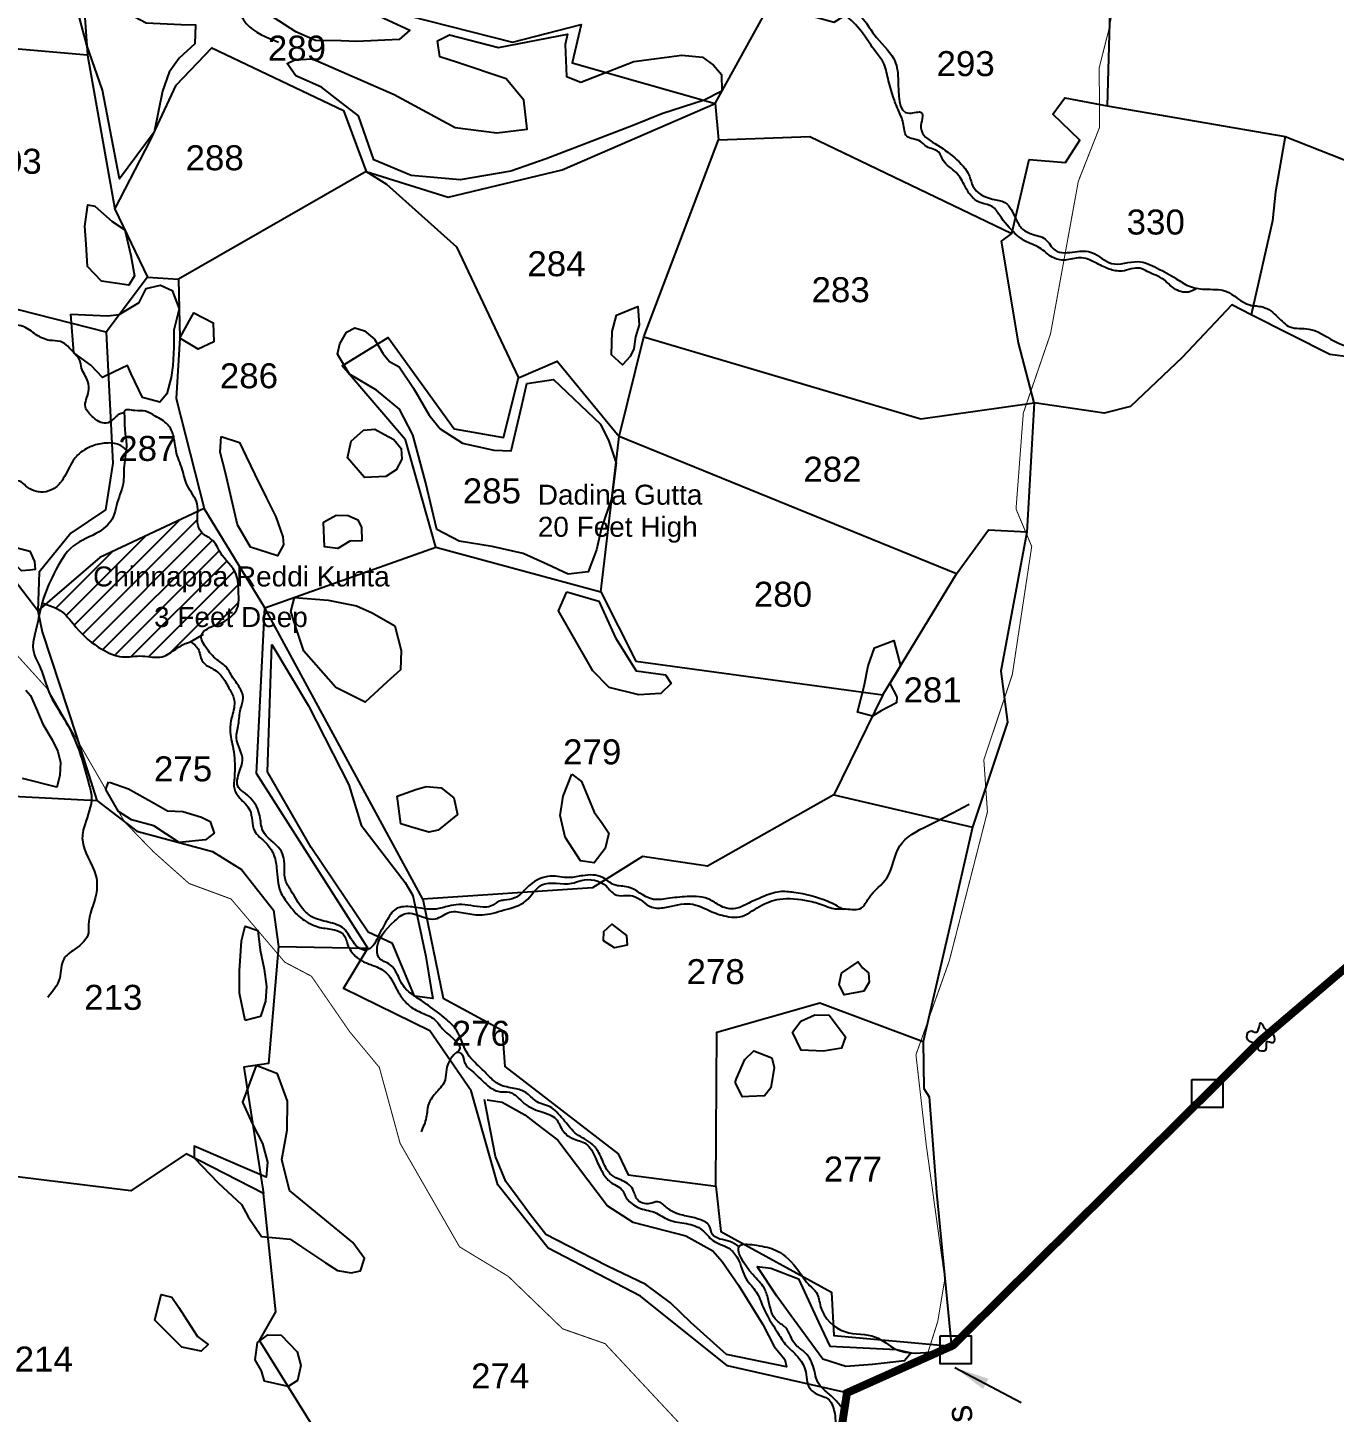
# Model space of a CAD drawing. Header units: feet. Extents: x 817053 to 823644, y 1580505 to 1588104.
# Drawn here: x 820793 to 822100, y 1584099 to 1585484 of the extents above; entities that cross this region are included whole.
import ezdxf
from ezdxf.enums import TextEntityAlignment as Align

# ---------------------------------------------------------------- set-up
doc = ezdxf.new("R2010")
doc.units = ezdxf.units.FT
doc.header["$LTSCALE"] = 15
doc.header["$MEASUREMENT"] = 0
doc.linetypes.add('HIDDEN2', pattern=[0.1875, 0.125, -0.0625])
for name, color, linetype in [('HILL', 17, 'Continuous'), ('PLOT', 7, 'Continuous'), ('PLOT NO', 7, 'Continuous'), ('ROADS', 6, 'Continuous'), ('TANKS-STREAM', 4, 'Continuous'), ('TEXT', 1, 'Continuous'), ('VILLAGE STONES', 240, 'Continuous')]:
    doc.layers.add(name, color=color, linetype=linetype)
doc.layers.add('VILLAGE BOUNDRY', color=5, linetype='HIDDEN2', lineweight=100)
doc.styles.add('section', font='consola.ttf', dxfattribs={"height": 25})
doc.styles.get("Standard").update_dxf_attribs({"font": 'arial.ttf'})
doc.dimstyles.get("Standard").update_dxf_attribs({"dimtxt": 0.18, "dimasz": 35, "dimexe": 0.18, "dimexo": 0.0625, "dimgap": 0.09, "dimtad": 0, "dimtih": 1, "dimtoh": 1, "dimdec": 4, "dimzin": 0, "dimdsep": 46, "dimtxsty": 'Standard', "dimcen": 0.09, "dimadec": 0, "dimazin": 0, "dimtfac": 1, "dimtdec": 4, "dimtofl": 0, "dimtmove": 0, "dimatfit": 3, "dimfxl": 0, "dimtolj": 1, "dimtzin": 0, "dimarcsym": 0})

msp = doc.modelspace()

# ---------------------------------------------------------------- hatches: boundary and pattern name
at = {"layer": 'TANKS-STREAM', "lineweight": -2}
h = msp.add_hatch(dxfattribs=at)
h.set_pattern_fill('ANSI31', color=256, scale=100)
edge = h.paths.add_edge_path()
edge.add_spline(control_points=[(820811.2, 1584907.3), (820817.3, 1584905.3), (820829.6, 1584900.5), (820843.7, 1584879.7), (820862.9, 1584863.3), (820887.1, 1584852.5), (820907.6, 1584857.2), (820927.1, 1584851.6), (820940.6, 1584862), (820949.5, 1584867.6), (820954.6, 1584869.3), (820955.9, 1584869.7)], knot_values=[3.740503, 3.740503, 3.740503, 3.740503, 22.434981, 42.645079, 76.721403, 98.237486, 118.445604, 138.421307, 154.110015, 166.37285, 170.28434, 170.28434, 170.28434, 170.28434], degree=3, periodic=0)
edge.add_line((820955.9, 1584869.7), (820967, 1584876.2))
edge.add_spline(control_points=[(820967, 1584876.2), (820967, 1584876.4), (820968, 1584879.7), (820978.1, 1584886.1), (820992.7, 1584889.3), (821005.2, 1584903.4), (821003.8, 1584920.1), (821004.1, 1584940.7), (820986.2, 1584954.4), (820979.9, 1584972.4), (820967.6, 1584976.6), (820962.2, 1584987.3), (820963.1, 1584995.3), (820963.3, 1584999.9)], knot_values=[909.57355, 909.57355, 909.57355, 909.57355, 910.263683, 920.911079, 939.821158, 957.671373, 970.251121, 989.352234, 1016.310086, 1032.203617, 1042.979432, 1052.201318, 1065.922373, 1065.922373, 1065.922373, 1065.922373], degree=3, periodic=0)
edge.add_line((820963.3, 1584999.9), (820865.2, 1584954))
edge.add_line((820865.2, 1584954), (820811.2, 1584907.3))

# ---------------------------------------------------------------- linework, layer by layer
at = {"layer": 'HILL', "lineweight": -2}
for points in [[(820828.3, 1585556.7), (820847.6, 1585558.8), (820858.8, 1585543.1), (820875.8, 1585526.7), (820888.9, 1585506.4), (820894.8, 1585497.9), (820911.8, 1585488.8), (820946.6, 1585487.4), (820961, 1585486.9), (820961, 1585486.9), (820960.3, 1585467.8), (820944.6, 1585453.4), (820934.8, 1585439.7), (820928.2, 1585420.7), (820919.8, 1585379.5), (820885, 1585332.7), (820867.9, 1585421.7), (820852.3, 1585466.6), (820828.3, 1585556.7)], [(821145, 1585495.7), (821175.4, 1585481.6), (821164.6, 1585472.2), (821122.2, 1585470.4), (821106.7, 1585470.8), (821080.9, 1585471.4), (821061.5, 1585479.8), (821016.1, 1585509.2)], [(821060.3, 1585451.9), (821078.2, 1585452.9), (821159.8, 1585417.2), (821220.6, 1585384.1), (821262.4, 1585379), (821292.6, 1585382.6), (821289.5, 1585411.6), (821271.6, 1585433), (821222.1, 1585449.4), (821205.4, 1585454.9), (821203.2, 1585470.8), (821215, 1585476.9), (821264, 1585464.3), (821333, 1585477.5), (821330.9, 1585467.2), (821332, 1585435.3), (821346.3, 1585429.6), (821399.3, 1585450.3), (821447.3, 1585456.4), (821468.1, 1585454.6), (821479.2, 1585446.4), (821487.1, 1585437.3), (821487.5, 1585420.5), (821469.8, 1585411.4), (821427.3, 1585398), (821399.3, 1585386.5), (821311.6, 1585352.9), (821276.5, 1585340.4), (821225.6, 1585331.8), (821176.9, 1585336.1), (821139.3, 1585351.8), (821124, 1585395.8), (821103.6, 1585411.6), (821087, 1585424.4), (821061.3, 1585435.9), (821052.7, 1585448.1), (821060.3, 1585451.9)], [(820850.2, 1585285.4), (820853.5, 1585306.7), (820860.4, 1585305.6), (820877.6, 1585290), (820890.4, 1585281.9), (820896.2, 1585256.1), (820899.9, 1585235.7), (820894.3, 1585226.5), (820866.9, 1585230.6), (820853, 1585245), (820851.6, 1585267.3), (820850.2, 1585285.4)], [(820836.3, 1585197.5), (820873, 1585195.7), (820884.8, 1585197.1), (820904.6, 1585209.1), (820911.6, 1585223.1), (820926, 1585226.3), (820937.6, 1585221.2), (820944.8, 1585202.9), (820939.4, 1585181.3), (820939.4, 1585164.1), (820938.5, 1585146.1), (820936.6, 1585134), (820932.5, 1585117.8), (820925.5, 1585109.4), (820907.9, 1585114.1), (820896.7, 1585137.7), (820892.9, 1585145.9), (820879.8, 1585139.7), (820868, 1585134.2), (820856.3, 1585146.5), (820839.3, 1585158.9), (820836.3, 1585197.5)], [(821377.9, 1585180.2), (821382, 1585196.3), (821399, 1585203.4), (821403.4, 1585205.2), (821404.8, 1585186.8), (821401.1, 1585174.8), (821399.4, 1585162.8), (821395.7, 1585155), (821388.2, 1585146.7), (821377, 1585156.9), (821377.9, 1585180.2)], [(820945.4, 1585173.4), (820955.2, 1585191.1), (820959.4, 1585198.9), (820978.7, 1585188.7), (820979.4, 1585169.7), (820963.6, 1585162.3), (820945.4, 1585173.4)], [(821103, 1585157.3), (821105.3, 1585167.8), (821111.9, 1585179.3), (821120.4, 1585183.6), (821130, 1585180.9), (821140.2, 1585172.4), (821148.7, 1585157.9), (821155, 1585150), (821164.9, 1585144.8), (821179, 1585123.4), (821194.8, 1585096.4), (821205.7, 1585082.6), (821228.1, 1585068.2), (821259.3, 1585061.3), (821276.8, 1585060.6), (821287.3, 1585106), (821292.3, 1585128), (821319, 1585132.2), (821366.1, 1585087.2), (821374.3, 1585070.4), (821381.7, 1585048.3), (821377.6, 1585013.7), (821367.1, 1584983.8), (821362.2, 1584961.7), (821353.9, 1584939.7), (821333.9, 1584937.4), (821313.1, 1584946.9), (821288.8, 1584958.1), (821257.8, 1584965), (821224.6, 1584970.3), (821202.5, 1584982.1), (821191, 1585029.8), (821178.4, 1585076.7), (821165.2, 1585102.3), (821142.2, 1585121.4), (821114.9, 1585137.5), (821103, 1585157.3)], [(821112.9, 1585053.7), (821116.7, 1585070.4), (821129.2, 1585081.2), (821140.5, 1585082.5), (821150.1, 1585077.1), (821159.3, 1585072.1), (821166.9, 1585062.9), (821167.3, 1585052.4), (821161.8, 1585041.6), (821151.4, 1585034.9), (821130.1, 1585034), (821112.9, 1585053.7)], [(820986.6, 1585075), (821005, 1585069.1), (821011.7, 1585054.9), (821020.5, 1585037), (821032, 1585013.3), (821041.4, 1584994.8), (821048.5, 1584974.7), (821048.9, 1584966.8), (821043.1, 1584955.5), (821015.9, 1584964.3), (821002.9, 1584986.8), (820991.2, 1585038.6), (820985.7, 1585059.5), (820986.6, 1585075)], [(821089.1, 1584989.3), (821101.6, 1584996.4), (821113.7, 1584996), (821123.4, 1584991.8), (821127.1, 1584983.9), (821127.5, 1584970.5), (821115.3, 1584970.2), (821103.3, 1584963), (821089.9, 1584964.7), (821089.1, 1584989.3)], [(820771.1, 1584962.4), (820782.6, 1584963.8), (820795.5, 1584960.2), (820800, 1584950.1), (820800.8, 1584942), (820795.2, 1584941.4), (820787.1, 1584940.5), (820777.8, 1584950.1), (820771.1, 1584962.4)], [(821060.1, 1584914.1), (821093.6, 1584911.3), (821122.1, 1584905.6), (821137.7, 1584898.5), (821160.4, 1584885.7), (821166.8, 1584860.9), (821166.1, 1584841.7), (821152.6, 1584829.7), (821130.6, 1584809.1), (821101.4, 1584824), (821069.5, 1584860.2), (821063.1, 1584879.3), (821056.3, 1584899.8), (821060.1, 1584914.1)], [(821332.3, 1584919.6), (821364.3, 1584910.2), (821381.1, 1584873.7), (821401.9, 1584840.6), (821431, 1584836.7), (821436.9, 1584827.8), (821426.6, 1584817.9), (821404.4, 1584816.4), (821374.7, 1584823.8), (821358.5, 1584840.6), (821334.8, 1584882), (821324.2, 1584900.5), (821332.3, 1584919.6)], [(821037.3, 1584866.8), (821074, 1584805.7), (821114.3, 1584726.5), (821126.9, 1584686), (821170.6, 1584628.9), (821178.3, 1584615.7), (821191.3, 1584554.7), (821196.5, 1584524), (821198.4, 1584512.8), (821180, 1584515.2), (821158.1, 1584567.6), (821133.9, 1584579.2), (821076.8, 1584663.9), (821033, 1584739.6), (821037.3, 1584866.8)], [(821633.9, 1584845.7), (821640, 1584863.6), (821659.6, 1584871), (821659.6, 1584871), (821666.2, 1584845.5), (821660.8, 1584836.6), (821655.5, 1584827.9), (821662.6, 1584814.4), (821662.2, 1584808.7), (821646.9, 1584800.5), (821638, 1584795.1), (821623, 1584799.2), (821629.9, 1584825.1), (821633.9, 1584845.7)], [(820791.4, 1584821.2), (820796, 1584815.9), (820802, 1584802.3), (820808.3, 1584787.1), (820817.6, 1584771.5), (820823.5, 1584760), (820825.9, 1584749), (820825.2, 1584735.8), (820822.2, 1584724.2), (820788, 1584733)], [(821337.6, 1584737.2), (821347, 1584729.8), (821359.8, 1584699.3), (821367.7, 1584688), (821374.5, 1584678.3), (821370.7, 1584662.8), (821359.8, 1584648.5), (821346, 1584650.5), (821330.7, 1584674.2), (821325.8, 1584695.8), (821328.7, 1584715.1), (821337.6, 1584737.2)], [(820874.9, 1584729.3), (820893.9, 1584722.6), (820919, 1584708.5), (820933.1, 1584700.6), (820948.4, 1584699.7), (820967.1, 1584694), (820975.6, 1584689.8), (820979.8, 1584678.2), (820971, 1584671.5), (820944.6, 1584668.8), (820919.4, 1584685.6), (820897.1, 1584691.6), (820884.1, 1584699.9), (820871.4, 1584721.8), (820874.1, 1584729.6)], [(821162.8, 1584715.1), (821181.5, 1584722), (821191.9, 1584724.9), (821206.7, 1584723.5), (821219.5, 1584713.6), (821223, 1584696.9), (821203.7, 1584681.1), (821194.3, 1584679.1), (821176.1, 1584684.5), (821166.4, 1584687.4), (821162.8, 1584715.1)], [(821010.8, 1584490.7), (821005, 1584518.1), (821005, 1584540.3), (821007, 1584570.3), (821010.8, 1584585.2), (821023.4, 1584580.7), (821025.7, 1584561), (821029.7, 1584542.1), (821032, 1584524.9), (821031.2, 1584510.1), (821026.2, 1584494.7), (821010.8, 1584490.7)], [(821369.1, 1584570.3), (821369.5, 1584579.9), (821377.5, 1584587.2), (821392.1, 1584575.7), (821392.9, 1584566.1), (821380.2, 1584563.4), (821369.1, 1584570.3)], [(821604.8, 1584526.9), (821607.1, 1584538), (821623.7, 1584549.5), (821628, 1584543.3), (821634.1, 1584538.4), (821634.8, 1584529.2), (821629.4, 1584520), (821609.8, 1584516.5), (821604.8, 1584526.9)], [(821558.3, 1584479.1), (821566.4, 1584490.2), (821580.6, 1584496.3), (821594.8, 1584496), (821611, 1584474.5), (821607.1, 1584462.9), (821589.1, 1584459.9), (821566.8, 1584461), (821558.3, 1584479.1)], [(821502.2, 1584432.6), (821510.3, 1584451.8), (821519.5, 1584460.3), (821537.6, 1584453.3), (821539.9, 1584443.7), (821536.4, 1584423.4), (821530.3, 1584415.3), (821514.5, 1584414.6), (821508, 1584414.2), (821500.7, 1584428.8)], [(821027.2, 1584274.6), (821055.6, 1584272), (821067.1, 1584264.3), (821090.9, 1584248.4), (821102.9, 1584240.6), (821116.8, 1584238.1), (821126.2, 1584240.3), (821130, 1584252.5), (821118.5, 1584268.7), (821055.1, 1584320.6), (821047.4, 1584351.6), (821052.6, 1584381.1), (821053.1, 1584410.1), (821043.2, 1584437.5), (821021.7, 1584445.8), (821008, 1584409), (821018.2, 1584387), (821028.2, 1584367.7), (821032.9, 1584349), (821031.8, 1584334.1), (821006, 1584344.9), (820971.3, 1584359.9), (820959.6, 1584364.9), (820959.7, 1584353.2), (820983.7, 1584328.4), (821007, 1584306.7), (821013.7, 1584294.2), (821027.2, 1584274.6)], [(821500.7, 1584428.8), (821502.2, 1584432.6)], [(821252.9, 1584411.4), (821267.6, 1584409), (821290.3, 1584396.2), (821302.3, 1584387.1), (821323.4, 1584371.1), (821373, 1584305.2), (821398.6, 1584289), (821451.5, 1584275.3), (821478.4, 1584260.4), (821487.8, 1584249.7), (821504, 1584225.9), (821528.4, 1584186.5), (821539.9, 1584164.7), (821550.6, 1584151.5), (821552.3, 1584144.3), (821492.1, 1584156.6), (821456.3, 1584188.6), (821436.2, 1584208.2), (821411.5, 1584226.5), (821373, 1584244.9), (821345.7, 1584258.9), (821311.5, 1584276.6), (821296, 1584296.2), (821271.3, 1584329.5), (821261, 1584354.7), (821254.2, 1584390.6), (821250.1, 1584411.8)], [(821522.9, 1584244.5), (821536.4, 1584242.8), (821564.3, 1584232.1), (821584.1, 1584188.8), (821595.5, 1584165), (821662.3, 1584161.4), (821676.7, 1584158.1), (821670.1, 1584150.1), (821638.2, 1584146.4), (821611.4, 1584144.4), (821588.5, 1584151.8), (821556.6, 1584195.4), (821542.5, 1584214.8), (821522.9, 1584244.5)], [(820947.5, 1584163.8), (820933.1, 1584178.1), (820920.3, 1584190.9), (820926.7, 1584216.5), (820937.5, 1584213.8), (820944.3, 1584203.7), (820958.7, 1584181.3), (820963, 1584174.7), (820973.6, 1584166.4), (820966.7, 1584160), (820947.5, 1584163.8)], [(821020.7, 1584151.1), (821023.2, 1584168.6), (821033.4, 1584176.2), (821046.7, 1584175.9), (821062.8, 1584159.3), (821066.5, 1584145.4), (821063.1, 1584130.6), (821053.8, 1584124.4), (821030.1, 1584130), (821026.9, 1584140.1), (821020.7, 1584151.1)]]:
    msp.add_lwpolyline(points, dxfattribs=at)
at = {"layer": 'PLOT', "lineweight": -2}
for points in [[(821065.3, 1585701.3), (821101, 1585704.5), (821090.6, 1585660.3), (821047.9, 1585549.3), (821110.1, 1585512.6), (821278.1, 1585469.4), (821346.7, 1585487.1), (821337.8, 1585448.9), (821480.8, 1585408.3), (821535.6, 1585507.3)], [(820759.6, 1585647.7), (820833.5, 1585616.4), (820819.8, 1585571.2), (820848.3, 1585522.7), (820853, 1585456.7), (820749, 1585465.6), (820638, 1585493.1)], [(821535.6, 1585507.3), (821599.7, 1585489.6), (821711.1, 1585560), (821877.2, 1585561.4), (821872.7, 1585405.7), (822050.8, 1585375.3), (822235.3, 1585302.6)], [(820853, 1585456.7), (820880.5, 1585302.6), (820912.9, 1585234.6), (820871.6, 1585179.4), (820714.4, 1585219.5), (820693.5, 1585244.4), (820692.3, 1585292.2), (820635.5, 1585317.3), (820606.3, 1585385)], [(820880.5, 1585302.6), (820916.1, 1585371.5), (820941.6, 1585426.6), (820977.3, 1585463.8), (821108.9, 1585401.3), (821131.7, 1585340), (820944.2, 1585232.3)], [(821480.8, 1585408.3), (821484.2, 1585371.7), (821575.6, 1585375.2), (821777.5, 1585278.2), (821794.8, 1585352.3), (821831.3, 1585349.1), (821845.6, 1585371.5), (821818.6, 1585397.6), (821830.5, 1585414), (821872.7, 1585405.7)], [(821131.7, 1585340), (821213.6, 1585314.4), (821327.9, 1585341.7), (821480.8, 1585408.3)], [(821131.7, 1585340), (821152.2, 1585327.5), (821222.1, 1585264.8), (821284.1, 1585133.6), (821322.8, 1585150.3), (821384.8, 1585075.1), (821409.3, 1585174.6), (821484.2, 1585371.7)], [(822050.8, 1585375.3), (822041.1, 1585319.9), (822038.1, 1585290.7), (822016.9, 1585196.9)], [(821409.3, 1585174.6), (821686.5, 1585092.6), (821799.8, 1585108.6), (821784.3, 1585168.9), (821767.1, 1585270.6), (821777.5, 1585278.2)], [(820912.9, 1585234.6), (820944.2, 1585232.3), (820945.4, 1585173.4), (820941.6, 1585112.9), (820969.7, 1585002.9)], [(822315.7, 1585128.7), (822095.5, 1585157.1), (822016.9, 1585196.9), (821997.5, 1585206.7), (821947.8, 1585154), (821896.1, 1585105.1), (821870, 1585098.3), (821799.8, 1585108.6), (821792.5, 1584979.4), (821766.6, 1584840.3), (821773.2, 1584789.2), (821738.2, 1584684), (821715.3, 1584583.5), (821688.9, 1584469.8), (821689.5, 1584422.6), (821694.9, 1584414.3), (821702.2, 1584318.6), (821717.1, 1584164.1)], [(820871.6, 1585179.4), (820878.3, 1585048.4), (820871, 1585001.5), (820836.4, 1584978.4), (820804.8, 1584939.4), (820803.5, 1584900.6), (820739.6, 1584983.5), (820687.8, 1585114.1), (820652.4, 1585149.3)], [(821030.5, 1584903.6), (821201.5, 1584964.3), (821171.1, 1585071.6), (821107.8, 1585145.8), (821153.9, 1585174.2), (821219.8, 1585082.7), (821269.2, 1585074.1), (821284.1, 1585133.6)], [(821201.5, 1584964.3), (821366.5, 1584919.6), (821384.8, 1585075.1)], [(821722.3, 1584937.7), (821384.8, 1585075.1)], [(821030.5, 1584903.6), (820969.7, 1585002.9), (820865.2, 1584954), (820803.5, 1584900.6), (820807.6, 1584879.5), (820842, 1584775.1), (820862.3, 1584710.7)], [(821648.5, 1584816.4), (821722.3, 1584937.7), (821754.3, 1584981.8), (821792.6, 1584979.7)], [(821366.5, 1584919.6), (821401.3, 1584850.4), (821648.5, 1584816.4), (821599.5, 1584716.6), (821738.2, 1584684)], [(820665.8, 1584366.2), (820709.7, 1584540), (820752.2, 1584716.4), (820862.3, 1584710.7), (820902.4, 1584680.1), (820978.1, 1584659.8), (821007.1, 1584641.7), (821038.9, 1584601), (821044, 1584564.8), (821133.3, 1584563), (821022.1, 1584738), (821030.5, 1584903.6)], [(821599.5, 1584716.6), (821473, 1584645.2), (821408, 1584654.8), (821358, 1584623.6), (821188.5, 1584612), (821030.5, 1584903.6)], [(821188.5, 1584612), (821208.9, 1584512.9), (821267.9, 1584481), (821270.4, 1584444.6), (821383.7, 1584357.2), (821393.7, 1584336.2), (821481.3, 1584324.8), (821486.3, 1584279.7), (821597.3, 1584218.8), (821599.5, 1584175.5), (821717, 1584164.9)], [(821044, 1584564.8), (821033.9, 1584447.7), (821009.4, 1584443.9), (821029, 1584317.7)], [(821612.6, 1584118.1), (821493.2, 1584145.1), (821406, 1584215), (821313.9, 1584263.1), (821263.3, 1584326.2), (821236.6, 1584420.3), (821195.5, 1584480.4), (821109.1, 1584522.6), (821133.3, 1584563)], [(821481.3, 1584324.8), (821482.5, 1584479.1), (821585.4, 1584508.4), (821688.9, 1584469.8)], [(821109.2, 1584035.4), (821025, 1584170.7), (821041.3, 1584199.2), (821029, 1584317.7), (820951.7, 1584357.3), (820896.4, 1584320.4), (820739.1, 1584339.8), (820665.8, 1584366.2), (820589.7, 1584453.5), (820504.6, 1584409.4), (820478.2, 1584438.1)]]:
    msp.add_lwpolyline(points, dxfattribs=at)
at = {"layer": 'ROADS', "linetype": 'HIDDEN2', "lineweight": -2, "ltscale": 10, "const_width": 1}
for points in [[(821693.7, 1584158.8), (821703.4, 1584189.6), (821710.5, 1584232), (821691.9, 1584366.3), (821681.6, 1584456.4), (821714.9, 1584550.2), (821753.1, 1584699.5), (821749.5, 1584751.5), (821778, 1584836.8), (821797.4, 1584965), (821781.7, 1585002.5), (821789, 1585098.5), (821816.2, 1585177.7), (821844, 1585330.3), (821865.3, 1585384.4), (821864.9, 1585443.9), (821874.9, 1585483.6), (821893.7, 1585581.8)], [(821563.7, 1583947), (821494.9, 1584034.3), (821370.7, 1584167.4), (821328.3, 1584182.2), (821273.9, 1584234.7), (821225.1, 1584264.3), (821165.7, 1584367.8), (821144.9, 1584443.8), (821115.3, 1584479.4), (821077, 1584535), (821050.3, 1584549.1), (820996.6, 1584612.3), (820954.6, 1584627.8), (820918.8, 1584659.7), (820890.1, 1584689.4), (820813.6, 1584821.8), (820725.9, 1584918.8), (820648.9, 1585016.6), (820606.9, 1585097.3), (820526.8, 1585251), (820489.9, 1585303.7), (820439.6, 1585336), (820408.6, 1585407.2), (820371.4, 1585443.2)]]:
    msp.add_lwpolyline(points, dxfattribs=at)
at = {"layer": 'TANKS-STREAM', "lineweight": -2}
msp.add_lwpolyline([(820955.9, 1584869.7), (820968.9, 1584877.4)], dxfattribs=at)
for points in [[(821962.5, 1585223.3), (821954.1, 1585219.5), (821939.7, 1585223.3), (821929.4, 1585232), (821912.9, 1585240.1), (821905.5, 1585243.3), (821887.8, 1585240.6), (821874.8, 1585242.6), (821861, 1585249), (821845.6, 1585253.9), (821830.7, 1585251.5), (821818, 1585254.4), (821805.3, 1585263.8), (821790.2, 1585270.8), (821781, 1585277.9), (821765.4, 1585296.2), (821758, 1585305.1), (821746.9, 1585308.7), (821737.4, 1585315), (821730.9, 1585325.2), (821721.9, 1585339), (821708.8, 1585351.3), (821704.5, 1585359.4), (821692.3, 1585365.1), (821686, 1585370.3), (821672.5, 1585375.5), (821668.9, 1585388.6), (821663.7, 1585402.1), (821658.9, 1585414.8), (821653.7, 1585433.1), (821648.8, 1585449.4), (821641.1, 1585460.3), (821628.9, 1585477.9), (821612.6, 1585495.3), (821598.3, 1585506.4), (821585, 1585517.1), (821566.5, 1585523.4), (821547, 1585536), (821525.8, 1585545.6), (821505.6, 1585558.1), (821487.3, 1585568.2), (821465.2, 1585578.6), (821457.5, 1585589.2), (821446.9, 1585611.9), (821435.9, 1585624.5), (821429.7, 1585628.9), (821419.1, 1585633.7), (821403, 1585640), (821396, 1585648.8), (821389.9, 1585667.8), (821391.2, 1585686.8), (821383.5, 1585707.2), (821382.8, 1585722.5), (821377.6, 1585737.3), (821356, 1585743.1), (821343.1, 1585751.9), (821335.6, 1585754.6), (821321.4, 1585758.3), (821303.6, 1585766), (821290.7, 1585770.5), (821278.4, 1585780.5), (821260.9, 1585786.6), (821245.6, 1585799.9), (821242.3, 1585819.2), (821236.4, 1585830.1), (821232.8, 1585838.9), (821224.9, 1585848.9), (821219.5, 1585853.8), (821201.4, 1585862.2), (821173.4, 1585880.7), (821163.3, 1585887.1), (821139.6, 1585895.4), (821122.9, 1585904), (821115.3, 1585907.6), (821103, 1585911.3), (821089.8, 1585914.7), (821077.3, 1585922.3), (821066.3, 1585926.6), (821052.1, 1585928.4), (821029.2, 1585936.8), (821001.1, 1585939.3), (820989.4, 1585935.8), (820970.5, 1585931.4), (820955.3, 1585928.8), (820943.6, 1585924.6), (820921.2, 1585924.1), (820905.7, 1585920.2), (820894.9, 1585913.5), (820886.4, 1585902.5), (820877.3, 1585897), (820869.9, 1585890), (820860.4, 1585881.4), (820852.3, 1585872.7), (820844, 1585868.7), (820837.8, 1585863.9), (820832.4, 1585857.6), (820824.6, 1585855.4), (820812.3, 1585854.5), (820801.8, 1585850.1), (820797.5, 1585846.3), (820804.7, 1585838.8), (820815.9, 1585834.6), (820827.7, 1585816.6), (820846.7, 1585805.5), (820855.9, 1585791.5), (820862.7, 1585780.1), (820877.8, 1585766.7), (820887.1, 1585763.3), (820895.6, 1585745.8), (820897, 1585727.5), (820902, 1585714.6), (820908.7, 1585706.9), (820908.3, 1585694.1), (820919.1, 1585676.8), (820925.9, 1585656), (820927.9, 1585641.1), (820938.3, 1585628.3), (820941.7, 1585609.6), (820941.5, 1585590), (820946.6, 1585574.1), (820957, 1585563), (820961.5, 1585548.3), (820967.8, 1585534.2), (820982.8, 1585521.4), (820994.5, 1585510.5), (821004.8, 1585498.3), (821011.8, 1585488.3), (821044.1, 1585469.7)], [(821466.6, 1585743), (821450.7, 1585743.6), (821433.9, 1585751.3), (821411.7, 1585756.3), (821393.2, 1585766.9), (821347, 1585771.3), (821323.7, 1585788), (821310, 1585797.7), (821299, 1585802.5), (821290.3, 1585809.4), (821275.2, 1585821.2), (821262.2, 1585824.4), (821254.6, 1585833.4), (821245, 1585839.7), (821241.6, 1585837.6), (821242.6, 1585830.7), (821251.3, 1585822.2), (821253.5, 1585808.1), (821261.2, 1585794.8), (821284.2, 1585786.5), (821295.3, 1585774.3), (821340, 1585761), (821353, 1585756.2), (821371.5, 1585746.6), (821387.6, 1585735.1), (821391.8, 1585719.5), (821400.1, 1585690.5), (821397.7, 1585678.2), (821402.2, 1585662.5), (821407.2, 1585649.5), (821419.5, 1585641.2), (821441, 1585636.4), (821450.4, 1585622.1), (821462.9, 1585597.1), (821480.5, 1585576.2), (821509.9, 1585563.8), (821531.1, 1585554.2), (821546.2, 1585550.8), (821566.3, 1585529.1), (821579.5, 1585524), (821595.7, 1585519.2), (821610.8, 1585508), (821631, 1585489.9), (821639.7, 1585477.4), (821659.4, 1585453), (821663.8, 1585432.8), (821675.2, 1585398.4), (821687.2, 1585399.3), (821686.6, 1585383.8), (821700.5, 1585368.2), (821720.4, 1585353.8), (821735.1, 1585335.4), (821738.6, 1585325.5), (821758.2, 1585312.5), (821770.6, 1585309.1), (821781.5, 1585292.9), (821787.3, 1585283.4), (821797.1, 1585277.7), (821810.9, 1585272.5), (821820.8, 1585261.3), (821841, 1585259.9), (821858.2, 1585258.9), (821877.1, 1585248.2), (821903.6, 1585250), (821922.8, 1585243.5), (821942, 1585232.9), (821954.3, 1585225.7), (821970.3, 1585222.4), (821991.6, 1585220.4), (822015.4, 1585206.6), (822028.6, 1585204.6), (822043.3, 1585194.7), (822055.7, 1585184.7), (822074.7, 1585182.5), (822099.4, 1585170.8), (822117.3, 1585164.8), (822135.2, 1585164.8), (822155.4, 1585158.2), (822177.7, 1585152.5), (822194.9, 1585155.9), (822214.5, 1585154.3), (822235.8, 1585148.4), (822249.3, 1585138.9), (822270.7, 1585136.5), (822281.5, 1585143.2), (822305.4, 1585141.7), (822317.3, 1585143)], [(820883.7, 1585097.1), (820882.6, 1585095.7), (820880, 1585093.5), (820873.6, 1585088.8), (820866.3, 1585089.1), (820859.1, 1585094), (820850.9, 1585104.5), (820854.1, 1585119.9), (820853.5, 1585130), (820847.1, 1585143.4), (820845.3, 1585151), (820839.9, 1585158.2), (820826, 1585170), (820815.2, 1585171.2), (820801.7, 1585176.9), (820788.6, 1585185), (820771.8, 1585187.6), (820755.7, 1585193), (820737.1, 1585203.4), (820718.9, 1585203.6), (820705.3, 1585206.8), (820694.7, 1585216.3), (820685.1, 1585237.8), (820686.1, 1585251.7), (820680.4, 1585263.5), (820672.4, 1585279.4), (820667.3, 1585288.3), (820659.3, 1585299.8), (820646.8, 1585302.2), (820635.9, 1585305.2), (820633, 1585309.4), (820628.7, 1585319.6), (820622.9, 1585333.6), (820617.2, 1585338.9), (820611.8, 1585347.1), (820607.7, 1585361), (820601.1, 1585368.5), (820596.3, 1585378.8), (820597.9, 1585400), (820596.4, 1585414.8), (820602.1, 1585421.4), (820604.3, 1585448.3), (820599.6, 1585447.5), (820591.5, 1585432.1), (820577.3, 1585436.6), (820574.4, 1585454.7), (820570.8, 1585455.1), (820569.6, 1585442.5), (820564.9, 1585433.6), (820560.6, 1585429.6), (820552.5, 1585424.8), (820550.4, 1585409.5), (820563.6, 1585390.4), (820565.8, 1585383.6), (820567.4, 1585369.4), (820564.3, 1585362.7), (820554.3, 1585350.5), (820555.3, 1585333.6), (820557.1, 1585317.5), (820550.3, 1585309.3), (820543.1, 1585302.7), (820540.6, 1585289.9), (820530.8, 1585280.2), (820524.1, 1585274.2), (820521.5, 1585264.5), (820516.9, 1585254.6), (820500.2, 1585239.8), (820494.8, 1585226.8), (820492.9, 1585216.6), (820488, 1585204.5), (820484.2, 1585195.6), (820483.7, 1585178.8), (820474.2, 1585160.4), (820469.5, 1585146.4), (820466.5, 1585132)], [(820892.2, 1585061.5), (820884.7, 1585066.7), (820871.5, 1585068.4), (820857.8, 1585065.5), (820843.1, 1585056.3), (820838.8, 1585050.9), (820828.8, 1585032.9), (820819.6, 1585023.1), (820808.7, 1585019.4), (820791.5, 1585025.4), (820784.9, 1585030.3), (820775.5, 1585030.3), (820764, 1585042.6), (820756.5, 1585049.8), (820747.7, 1585052.3), (820735.8, 1585055.3), (820728.8, 1585064.3), (820720.8, 1585084.5), (820709.1, 1585102.3), (820695.2, 1585115.2), (820688.7, 1585126.6), (820679.9, 1585137.2), (820664.9, 1585146.2), (820654.9, 1585157.6), (820646.8, 1585178), (820637.5, 1585183.8), (820621.5, 1585198.3)], [(821609.1, 1584601.8), (821593.4, 1584609.8), (821559.6, 1584618.8), (821545.2, 1584619.5), (821528.1, 1584614.3), (821512.4, 1584607.2), (821501, 1584602.7), (821486.8, 1584605), (821476.1, 1584611.3), (821452.7, 1584614.7), (821433.1, 1584612.7), (821417.2, 1584612.3), (821393.8, 1584624.2), (821379.7, 1584626.5), (821368, 1584633.9), (821348.3, 1584635.6), (821334.9, 1584633.7), (821315.9, 1584635.1), (821295.6, 1584626.4), (821286.2, 1584617.2), (821280.4, 1584613.3), (821269.5, 1584611), (821264.8, 1584610), (821256.1, 1584605), (821248.8, 1584604.2), (821224.4, 1584606.7), (821214.3, 1584605.2), (821201.3, 1584602.2), (821177.8, 1584604.3), (821161.9, 1584602.5), (821151.9, 1584589.9), (821143.6, 1584574.5), (821136.9, 1584563.9), (821131.1, 1584561.2), (821118.9, 1584569), (821109.6, 1584582.4), (821093.8, 1584589.1), (821077.4, 1584594.6), (821068.4, 1584602.4), (821056.8, 1584620.3), (821050.9, 1584631.4), (821049.4, 1584653), (821045.7, 1584661.7), (821028.4, 1584680.6), (821025.4, 1584695.5), (821010.6, 1584718.2), (821004.1, 1584723.8), (821005.1, 1584739.9), (821008.1, 1584751.1), (821002.1, 1584773.3), (821004, 1584787.1), (821006.2, 1584802.3), (821008.8, 1584813.3), (821004.3, 1584825.1), (820996.6, 1584836.6), (820992.3, 1584843.6), (820982.5, 1584851.7), (820971.3, 1584864.1), (820967.1, 1584876.8), (820975.2, 1584883.8), (820992.5, 1584891.5), (821003.6, 1584905.4), (821004.2, 1584918), (821001.7, 1584936.9), (820985.9, 1584958.8), (820977.2, 1584972), (820968.1, 1584978), (820963.6, 1584986), (820962.7, 1585007.5), (820953, 1585025.7), (820947.7, 1585042.3), (820941.6, 1585060.7), (820939, 1585075.9), (820933.1, 1585087), (820920.7, 1585095.5), (820911, 1585100.3), (820900.5, 1585100.9), (820889.8, 1585100.3), (820889.9, 1585096.2), (820890.2, 1585083), (820891.9, 1585067.5), (820889.6, 1585045.7), (820888.6, 1585027.8), (820881.9, 1585006.1), (820878.8, 1584994.6), (820864.7, 1584979.8), (820839.1, 1584965.6), (820819.3, 1584937.5), (820808, 1584909.9), (820800.5, 1584877.2), (820798.4, 1584864.6), (820806.1, 1584842.8), (820814.5, 1584819.4), (820829.9, 1584791.9), (820842.8, 1584765.5), (820854.4, 1584727.5), (820857, 1584714.6), (820850.2, 1584686.4), (820847.9, 1584671.4), (820861.4, 1584635.3), (820861.6, 1584617), (820854, 1584586.3), (820853.9, 1584578.5), (820840.4, 1584562), (820829.2, 1584552.2), (820825.3, 1584533.4), (820813.2, 1584513.8)], [(820889.6, 1585098.8), (820883.7, 1585097.1)], [(820807.6, 1584908.5), (820828, 1584899.2), (820841.5, 1584884.2), (820867.5, 1584862.1), (820887.7, 1584854.7), (820907.9, 1584855.4), (820927.8, 1584854.7), (820941.5, 1584862.4), (820952.2, 1584868.4), (820955.9, 1584869.7)], [(820955.9, 1584869.7), (820963.6, 1584862.7), (820965.7, 1584856.1), (820970.3, 1584847.5), (820978.8, 1584842.4), (820988.4, 1584833.7), (820995.3, 1584821.8), (820999.8, 1584811.3), (820997.6, 1584795.3), (820995.6, 1584781.5), (820998.7, 1584762.5), (821000.2, 1584750.1), (820999.9, 1584733.9), (821000, 1584722.4), (821005.4, 1584713.3), (821015.4, 1584701.1), (821020, 1584680.6), (821031.5, 1584668.4), (821038.9, 1584657.4), (821042.1, 1584643.4), (821046.1, 1584619.5), (821054.1, 1584607.1), (821062.7, 1584596.7), (821078, 1584586.5), (821085.4, 1584583.9), (821100.1, 1584581.5), (821108.6, 1584577.2), (821113.2, 1584566.9), (821120.8, 1584555.2), (821129.2, 1584549.5), (821140.7, 1584545), (821152.9, 1584537.3), (821163.7, 1584519.4), (821175.8, 1584504.8), (821188.1, 1584498.1), (821199.7, 1584492), (821209.4, 1584481), (821224.4, 1584460.8), (821221.1, 1584457.9), (821212, 1584441.6), (821210.7, 1584431.5), (821202.1, 1584419), (821194.4, 1584407.7), (821191.8, 1584393.6), (821186.6, 1584379.4)], [(821504.5, 1584264.7), (821495.3, 1584269.5), (821478.2, 1584276.7), (821474.7, 1584285.5), (821463.8, 1584292.1), (821457.1, 1584294), (821443.5, 1584297.2), (821433, 1584303.1), (821423.5, 1584309.3), (821415.4, 1584307.6), (821403, 1584311.5), (821398.3, 1584322.1), (821386.3, 1584331.2), (821377.3, 1584335.9), (821371.3, 1584343.5), (821364.6, 1584358.3), (821357.8, 1584367), (821342.2, 1584377.1), (821330.2, 1584390.1), (821323.8, 1584397.5), (821317.5, 1584403.3), (821302.8, 1584409.3), (821292.7, 1584417.7), (821281.7, 1584422.4), (821267, 1584425.8), (821257.9, 1584431.7), (821248.2, 1584441.5), (821233.3, 1584457.3), (821222.1, 1584481), (821212.1, 1584491.7), (821193.8, 1584505.9), (821182.7, 1584513.5), (821170.2, 1584523.6), (821162, 1584538.5), (821155.7, 1584546.5), (821144.4, 1584553.8), (821142.7, 1584560), (821160.3, 1584590.3), (821171.7, 1584597.9), (821189.3, 1584594.1), (821200.8, 1584592.4), (821215.1, 1584599), (821231.2, 1584598.1), (821247.6, 1584596.4), (821269.7, 1584601.3), (821291.4, 1584610.3), (821307.3, 1584626.4), (821337.4, 1584628), (821346.8, 1584630.8), (821372, 1584625), (821380.6, 1584616.8), (821398.2, 1584615.3), (821417.5, 1584604.1), (821430.4, 1584603.8), (821455.9, 1584607.4), (821477.3, 1584599.6), (821494.3, 1584594.6), (821505.4, 1584594.5), (821525.2, 1584604.9), (821545.4, 1584612.1), (821573.5, 1584610.5), (821589, 1584606.2), (821597.6, 1584603), (821611.5, 1584602.3), (821627, 1584603.3), (821634.4, 1584613.2), (821652.9, 1584633.9), (821665.5, 1584665.4), (821693.8, 1584685.8), (821734.7, 1584707.1)], [(819841.4, 1584528.1), (819845.5, 1584518.1), (819845.5, 1584497.7), (819851, 1584474.3), (819860.8, 1584456.2), (819865.4, 1584418.2), (819876.2, 1584404.9), (819884, 1584373.9), (819894.6, 1584337.4), (819897, 1584329), (819894.4, 1584311.9), (819899.4, 1584293.2), (819899.7, 1584284.5), (819896.7, 1584271), (819895.3, 1584247.6), (819895, 1584226.7), (819892.5, 1584220.3), (819896.2, 1584210.9), (819919.5, 1584209.1), (819938.1, 1584209.9), (819959.9, 1584209.7), (819990.4, 1584199.6), (820011.6, 1584184.4), (820020, 1584172.2), (820021.9, 1584162.5), (820034.8, 1584145.9), (820039.1, 1584133), (820042.3, 1584121.1), (820055.1, 1584107.1), (820065.8, 1584092.8), (820072.6, 1584070.4), (820088, 1584053.8), (820097.9, 1584036.7), (820107.1, 1584019.2), (820122.3, 1584008.8), (820136.6, 1584006.8), (820151.8, 1584011), (820163, 1584009.7), (820189.7, 1584023.7), (820206.3, 1584023), (820224.9, 1584016.7), (820234.8, 1584012.6), (820251.4, 1584014.6), (820258.3, 1584020), (820272.8, 1584017.7), (820295.1, 1584020.4), (820315, 1584014.8), (820324.9, 1584010.5), (820337.1, 1583997.7), (820353.5, 1583985.9), (820360.3, 1583975.5), (820371, 1583968.6), (820378.2, 1583966.9), (820382.4, 1583965.3), (820400.3, 1583962.6), (820405.2, 1583956.7), (820424.3, 1583954.3), (820442, 1583950.4), (820461.1, 1583945.6), (820473.4, 1583940.9), (820489, 1583938.3), (820502.7, 1583935.1), (820512.2, 1583937.5), (820526, 1583943.2), (820540.3, 1583937.5), (820558, 1583929.4), (820571.2, 1583922.4), (820577.5, 1583915.5), (820582.6, 1583910.3), (820594.6, 1583905.7), (820604.9, 1583897.7), (820615.5, 1583891.6), (820632.8, 1583883), (820641.9, 1583881.5), (820663.6, 1583880.3), (820672.6, 1583883.3), (820677.9, 1583886.3), (820689.1, 1583881), (820710.2, 1583883.3), (820728.4, 1583884.8), (820744, 1583883.2), (820754, 1583885.9), (820771.2, 1583882.2), (820782.1, 1583879.2), (820795.8, 1583876.1), (820807.1, 1583878.2), (820813.1, 1583882.4), (820829.4, 1583879.2), (820847.1, 1583875.2), (820854.5, 1583870.4), (820867.1, 1583853.7), (820873.1, 1583837.6), (820876.7, 1583827.3), (820883.3, 1583818.3), (820883.2, 1583810.5), (820886.8, 1583801.4), (820896.6, 1583800.1), (820906.9, 1583792.2), (820913.4, 1583782.4), (820921.5, 1583774.2), (820931.7, 1583772.2), (820939.7, 1583761.3), (820947.5, 1583752.8), (820962.1, 1583738.9)], [(821222.6, 1584459.2), (821227.1, 1584457.5), (821229.9, 1584449.5), (821240.9, 1584437.2), (821255.5, 1584423.8), (821266.1, 1584419.5), (821275, 1584418.9), (821289.9, 1584407.8), (821306.3, 1584399.6), (821321.6, 1584392.1), (821328.4, 1584380.5), (821338.5, 1584372.5), (821351.5, 1584367.4), (821361, 1584353.2), (821367.3, 1584340.2), (821375, 1584330), (821380.1, 1584326.5), (821386.5, 1584322.5), (821392.6, 1584312.1), (821397.3, 1584307.5), (821404.3, 1584303.3), (821420.2, 1584298.8), (821434.4, 1584291.3), (821452.2, 1584287.5), (821467.9, 1584281.1), (821478.3, 1584270.7), (821494.3, 1584262.8), (821503.4, 1584252.6), (821511.7, 1584232.3), (821521.8, 1584219.4), (821528.7, 1584204), (821542.8, 1584179.1), (821550.9, 1584167), (821563.4, 1584154.3), (821570.8, 1584141.3), (821575.4, 1584122.8), (821585, 1584115.9), (821593.4, 1584112.3), (821599.9, 1584099.8), (821602.6, 1584081), (821605, 1584073.7)], [(821610.3, 1584099.9), (821602.1, 1584109.8), (821593.2, 1584118.3), (821585, 1584126.3), (821578.7, 1584145), (821569.5, 1584159.5), (821561, 1584166.5), (821551.1, 1584183.5), (821542.7, 1584190.1), (821533.8, 1584212), (821529.7, 1584223.1), (821518.3, 1584236.5), (821505.6, 1584265.7), (821522.2, 1584265.8), (821541.8, 1584260.7), (821564.5, 1584239.9), (821575.2, 1584225.7), (821582.1, 1584218.5), (821586.2, 1584204.4), (821610.5, 1584179.4), (821641.2, 1584174), (821661.3, 1584161.9), (821702.1, 1584159.8)]]:
    msp.add_spline(points, degree=3, dxfattribs=at)
at = {"layer": 'VILLAGE BOUNDRY', "lineweight": -2, "ltscale": 25, "const_width": 8}
msp.add_lwpolyline([(822144.4, 1584571.6), (822026.3, 1584471), (821975.3, 1584420), (821718.6, 1584165.6), (821612.6, 1584118.1), (821593.5, 1583994.2)], dxfattribs=at)
msp.add_lwpolyline([(822144.4, 1584571.6), (822026.3, 1584471), (821975.3, 1584420), (821718.6, 1584165.6), (821612.6, 1584118.1), (821593.5, 1583994.2)], dxfattribs=at)
at = {"layer": 'VILLAGE STONES', "lineweight": -2}
for points in [[(821957.5, 1584431.7), (821988.7, 1584431.7), (821988.7, 1584403.6), (821957.5, 1584403.6)], [(821705.8, 1584175.3), (821737, 1584175.3), (821737, 1584147.2), (821705.8, 1584147.2)]]:
    msp.add_lwpolyline(points, close=True, dxfattribs=at)
msp.add_spline([(822017, 1584480.7), (822022.6, 1584479.2), (822026.1, 1584488.3), (822032.2, 1584480.8), (822039.1, 1584476), (822038.8, 1584468.5), (822032.3, 1584469.3), (822031.1, 1584461.2), (822024.2, 1584461.5), (822024.2, 1584466.7), (822015.2, 1584469.6), (822013.7, 1584478.6), (822016.7, 1584480.6)], degree=3, dxfattribs=at)

# ---------------------------------------------------------------- texts
at = {"layer": 'PLOT NO', "lineweight": -2}
for s, p in [('289', (821062.5, 1585463.6)), ('293', (821731.3, 1585448.1)), ('203', (820778.1, 1585350.4)), ('288', (820980.2, 1585353.9)), ('284', (821322.1, 1585247.9)), ('283', (821606.3, 1585221.9)), ('286', (821014.5, 1585135.8)), ('287', (820912.9, 1585063.1)), ('282', (821598.1, 1585042.3)), ('285', (821257.5, 1585020.6)), ('280', (821548.6, 1584917.2)), ('281', (821698.3, 1584821.5)), ('279', (821357.8, 1584759.5)), ('275', (820948.6, 1584742.5)), ('278', (821481.3, 1584539.6)), ('213', (820878.8, 1584513.9)), ('276', (821246.5, 1584477.9)), ('277', (821618.6, 1584342.1)), ('214', (820809.3, 1584152)), ('274', (821265.8, 1584135.1))]:
    msp.add_text(s, height=25, dxfattribs=at).set_placement(p, align=Align.MIDDLE_CENTER)
msp.add_text('330', height=25, dxfattribs=at).set_placement((821892.3, 1585277.1))
at = {"layer": 'PLOT NO', "linetype": 'Continuous', "lineweight": -2, "style": 'section'}
msp.add_text('Pamudurti 2 miles', height=25, rotation=95.7262, dxfattribs=at).set_placement((821772.5, 1583750.3))
at = {"layer": 'TEXT', "color": 7, "lineweight": -2}
for s, p in [('Dadina Gutta ', (821303.4, 1585006.8)), ('20 Feet High', (821303.4, 1584974.7)), ('Chinnappa Reddi Kunta', (820858.6, 1584925)), ('3 Feet Deep', (820919.6, 1584884.4))]:
    msp.add_text(s, height=20, dxfattribs=at).set_placement(p)

# ---------------------------------------------------------------- leaders
at = {"layer": 'VILLAGE BOUNDRY', "linetype": 'Continuous', "lineweight": -2}
msp.add_leader([(821720.5, 1584143.5), (821786.8, 1584108.5)], dimstyle='Standard', override={"dimgap": 0.09, "dimtad": 0}, dxfattribs=at)

doc.saveas('drawing.dxf')
